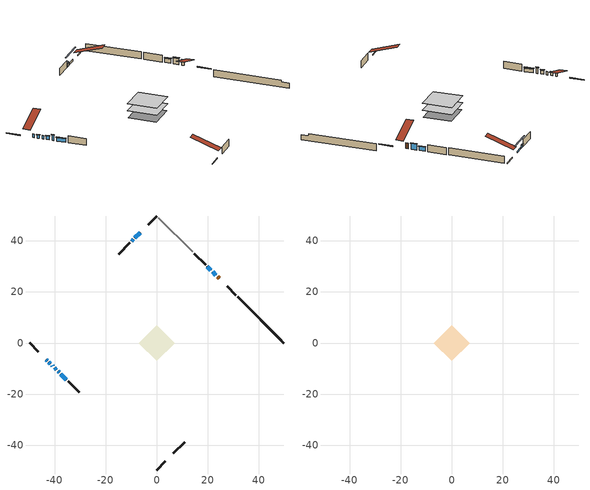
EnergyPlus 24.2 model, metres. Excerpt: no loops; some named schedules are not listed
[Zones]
conditioned space
 floor adiabatic (AdiabaticFloorConstruction): -7.03,0 0,7.03 7.03,0 0,-7.03 z0.61
 floor foundation (Slab1 construction): -6.84,0 0,6.84 6.84,0 0,-6.84 z-1.83
 wall outside (RimJoist1 construction): 0,-49.74 3.39,-46.35 / -49.74,0 -46.35,-3.39 / 0,49.74 -3.39,46.35 / 30.98,18.76 27.59,22.15 z0.61:0.91
 wall outside (AdiabaticWallConstruction 1): 24.47,25.27 23.82,25.92 z0.61:2.64
 wall outside (AdiabaticWallConstruction): -43.23,-6.51 -42.87,-6.87 / -41.02,-8.72 -40.65,-9.09 / -40,-9.74 -39.28,-10.46 / -37.53,-12.21 -35.38,-14.36 z0.61:1.83; -42.21,-7.53 -41.67,-8.07 / -9.18,40.56 -9.87,39.87 z0.61:1.68; -6.51,43.23 -8.53,41.21 z0.61:1.22; 23.17,26.57 21.87,27.87 z0.61:2.64; 21.22,28.52 19.78,29.96 z0.61:2.03; -38.62,-11.12 -38.19,-11.55 z0.61:2.44
 wall outside (Wall1 construction): 6.51,-43.23 10.88,-38.86 / -34.72,-15.02 -30.36,-19.38 / -10.52,39.22 -14.89,34.85 / 19.12,30.62 14.76,34.98 z0.61:3.05
 wall foundation (FoundationWall1 construction): 31.64,18.1,-1.83 31.64,18.1,0.61 47.93,1.81,0.61 47.93,1.81,-0.07 49.74,0,-0.07 49.74,0,-1.83
 wall adiabatic (Wall2 construction): 14.1,35.64 0.66,49.08 z0.61:3.05
 window (WindowConstruction 8): -43.23,-6.51 -42.87,-6.87 z0.61:1.83
 window (WindowConstruction 7): -42.21,-7.53 -41.67,-8.07 z0.61:1.68
 window (WindowConstruction 9): -6.51,43.23 -8.53,41.21 z0.61:1.22
 window (WindowConstruction): 23.17,26.57 21.87,27.87 z0.61:2.64
 window (WindowConstruction 1): 21.22,28.52 19.78,29.96 z0.61:2.03
 window (WindowConstruction 2): -9.18,40.56 -9.87,39.87 z0.61:1.68
 window (WindowConstruction 3): -41.02,-8.72 -40.66,-9.08 z0.61:1.83
 window (WindowConstruction 4): -40,-9.74 -39.28,-10.46 z0.61:1.83
 window (WindowConstruction 5): -38.62,-11.12 -38.19,-11.55 z0.61:2.44
 window (WindowConstruction 6): -37.53,-12.21 -35.38,-14.36 z0.61:1.83
 door (Door): 24.47,25.27 23.82,25.92 z0.61:2.64
 ceiling adiabatic (AdiabaticFloorConstruction): 0,-7.03 7.03,0 0,7.03 -7.03,0 z0.61
attic - vented
 floor to conditioned space (Floor1 construction Reversed): -7.03,0 0,7.03 7.03,0 0,-7.03 z3.05
 roof outside (Roof1 construction): 5.86,-43.88,3.05 -0.99,-37.04,6.28 -2.8,-38.84,6.28 4.05,-45.69,3.05; -43.88,-5.86,3.05 -37.04,0.99,6.28 -38.84,2.8,6.28 -45.69,-4.05,3.05; -5.86,43.88,3.05 0.99,37.04,6.28 2.8,38.84,6.28 -4.05,45.69,3.05; 25.13,24.61,3.05 18.28,17.77,6.28 20.08,15.96,6.28 26.93,22.81,3.05
shading: -41.53,-8.21 -42.35,-7.39 -42.64,-7.68 -41.82,-8.5 z1.88; -10.61,39.13 -4.43,45.31 -4.72,45.6 -10.9,39.43 z4.16; 21.73,28.01 23.31,26.43 23.6,26.72 22.02,28.3 z2.84; 19.64,30.1 21.36,28.38 21.65,28.67 19.93,30.39 z2.23; -10.01,39.73 -9.04,40.7 -9.33,40.99 -10.3,40.02 z1.88; -39.14,-10.6 -40.14,-9.6 -40.43,-9.89 -39.43,-10.89 z2.03; -38.05,-11.69 -38.76,-10.98 -39.06,-11.27 -38.34,-11.98 z2.64; -35.24,-14.5 -37.68,-12.06 -37.97,-12.35 -35.53,-14.79 z2.03
[Building]
Building 1: Terrain=Suburbs
[Site:Location]
Edmonton Intl AP_AB: Latitude {deg}=53.31; Longitude {deg}=-113.58; Time Zone {hr}=-7; Elevation {m}=723; Keep Site Location Information=Yes
[Site:GroundTemperature:Shallow]
-1.56185, -3.61833, -3.78302, -2.80711, 1.11059, 5.01004, 8.39065, 10.5322, 10.7141, 8.97234, 5.67794, 1.89811
[Site:WaterMainsTemperature]
Calculation Method=Schedule; Temperature Schedule=mains temperature schedule
[Material] Roughness=Rough; Thermal Absorptance=0.9
Name | Thickness {m} | Conductivity {W/m-K} | Density {kg/m3} | Specific Heat {J/kg-K} | Solar Absorptance | Visible Absorptance
asphalt or fiberglass shingles | 0.00635 | 0.162714 | 1121.4 | 1465.45 | 0.4 | 0.4
ceiling loosefill ins | 0.338667 | 0.0480833 | 16.02 | 1046.75 | 0.7 | 0.7
ceiling stud and cavity | 0.1397 | 0.260976 | 65.682 | 1177.47 | 0.7 | 0.7
concrete 4.0 in. | 0.1016 | 1.803125 | 2242.8 | 837.4 | 0.7 | 0.7
concrete 8.0 in. | 0.2032 | 1.803125 | 2242.8 | 837.4 | 0.7 | 0.7
door material | 0.04445 | 0.327969 | 512.64 | 1214.23 | 0.7 | 0.7
exterior vertical ins | 0.0460229 | 0.029427 | 32.04 | 1214.23 | 0.7 | 0.7
floor covering | 0.0127 | 0.0433444 | 54.468 | 1339.84 | 0.6 | 0.6
floor rigid ins; wall rigid ins 2 | 0.512978 | 0.029427 | 32.04 | 1214.23 | 0.7 | 0.7
floor stud and cavity | 0.1397 | 1.75129 | 37.0049 | 1207.88 | 0.7 | 0.7
furniture material conditioned space 1 | 0.1524 | 0.115458 | 640.8 | 1214.23 | 0.6 | 0.6
gypsum board | 0.0127 | 0.160291 | 801 | 837.4 | 0.6 | 0.6
gypsum board 1 | 0.0127 | 0.160291 | 801 | 837.4 | 0.7 | 0.7
osb sheathing 0.5 in. | 0.0127 | 0.115458 | 512.64 | 1214.23 | 0.7 | 0.7
osb sheathing 0.75 in. | 0.01905 | 0.115458 | 512.64 | 1214.23 | 0.7 | 0.7
osb sheathing 2.0 in. | 0.0508 | 0.115458 | 512.64 | 1214.23 | 0.7 | 0.7
rim joist rigid ins; wall rigid ins | 0.051816 | 0.029427 | 32.04 | 1214.23 | 0.7 | 0.7
rim joist stud and cavity | 0.0508 | 0.0414762 | 125.044 | 1163.47 | 0.6 | 0.6
wall rigid ins 1 | 0.051816 | 0.029427 | 32.04 | 1214.23 | 0.4 | 0.4
wall stud and cavity | 0.1397 | 0.217369 | 139.0536 | 1170.24 | 0.7 | 0.7
wall stud and cavity 1 | 0.1397 | 0.173402 | 139.0536 | 1170.24 | 0.7 | 0.7
wall stud and cavity 2 | 0.0889 | 0.380278 | 52.3479 | 1209.89 | 0.7 | 0.7
wall stud and cavity 3 | 0.0889 | 0.391764 | 83.0341 | 1211.67 | 0.7 | 0.7
wood siding | 0.0254 | 0.102417 | 544.68 | 1172.36 | 0.4 | 0.4
wood siding 1; wood siding 2; wood siding 3 | 0.0254 | 0.102417 | 544.68 | 1172.36 | 0.7 | 0.7
[WindowMaterial:SimpleGlazingSystem]
Name | U-Factor {W/m2-K} | Solar Heat Gain Coefficient
WindowMaterial | 2.97584 | 0.59
WindowMaterial 1 | 2.89351 | 0.69
WindowMaterial 2 | 3.00764 | 0.53
WindowMaterial 3 | 2.986628 | 0.6
WindowMaterial 4 | 2.95653 | 0.63
WindowMaterial 5 | 2.91111 | 0.68
WindowMaterial 6 | 2.97187 | 0.55
WindowMaterial 7 | 3.06271 | 0.54
WindowMaterial 8 | 2.963916 | 0.63
[Construction]
AdiabaticFloorConstruction: floor stud and cavity, floor rigid ins, osb sheathing 0.75 in., floor covering
AdiabaticWallConstruction: wood siding 2, wall rigid ins 2, wall stud and cavity 2, gypsum board
AdiabaticWallConstruction 1: wood siding 3, wall rigid ins 2, wall stud and cavity 2, gypsum board
Door: door material
Floor1 construction Reversed: gypsum board, ceiling stud and cavity, ceiling loosefill ins
FoundationWall1 construction: concrete 8.0 in., gypsum board 1
furniture construction conditioned space 1: furniture material conditioned space 1
PartitionWallConstruction: gypsum board, wall stud and cavity 3, gypsum board
RimJoist1 construction: wood siding 1, rim joist rigid ins, osb sheathing 2.0 in., rim joist stud and cavity
Roof1 construction: asphalt or fiberglass shingles
Slab1 construction: concrete 4.0 in.
Wall1 construction: wood siding, wall rigid ins, osb sheathing 0.5 in., wall stud and cavity, gypsum board
Wall2 construction: wall rigid ins 1, osb sheathing 0.5 in., wall stud and cavity 1, gypsum board
WindowConstruction: WindowMaterial
WindowConstruction 1: WindowMaterial 1
WindowConstruction 2: WindowMaterial 2
WindowConstruction 3; WindowConstruction 4: WindowMaterial 3
WindowConstruction 5: WindowMaterial 4
WindowConstruction 6: WindowMaterial 5
WindowConstruction 7: WindowMaterial 6
WindowConstruction 8: WindowMaterial 7
WindowConstruction 9: WindowMaterial 8
[Zone] Multiplier=1; Part of Total Floor Area=Yes
Name | Volume {m3}
attic - vented | 51.8138
conditioned space | 521
[Space]
Name | Zone | Volume {m3}
attic - vented 1 | attic - vented | 51.8138
conditioned space 1 | conditioned space | 521
[ZoneInfiltration:EffectiveLeakageArea]
infil attic - vented 1: Zone or Space=attic - vented 1; Schedule=Always On Discrete; Effective Air Leakage Area {cm2}=3438.96; Stack Coefficient=0.000224489; Wind Coefficient=1.01232e-05
[ZoneMixing]
whole house fan mix: Zone or Space=attic - vented; Schedule=Always On Continuous; Design Flow Rate Calculation Method=Flow/Zone; Design Flow Rate {m3/s}=0; Source Zone or Space=conditioned space
[SurfaceProperty:ExposedFoundationPerimeter]
Slab1: Exposed Perimeter Calculation Method=TotalExposedPerimeter; Total Exposed Perimeter {m}=25.6
[InternalMass] Zone or ZoneList=conditioned space; Space or SpaceList=conditioned space 1
Name | Construction | Surface Area {m2}
furniture mass conditioned space 1 | furniture construction conditioned space 1 | 77.008
partition wall mass | PartitionWallConstruction | 192.52
[Lights]
interior lighting: Zone or ZoneList or Space or SpaceList=conditioned space 1; Schedule=interior lighting schedule; Design Level Calculation Method=LightingLevel; Lighting Level {W}=343.2; Return Air Fraction=0; Fraction Radiant=0.6; Fraction Visible=0.2; Fraction Replaceable=1
[People]
occupants: Zone or ZoneList or Space or SpaceList=conditioned space 1; Number of People Schedule=occupants schedule; Number of People Calculation Method=People; Number of People=3; Fraction Radiant=0.314171; Sensible Heat Fraction=0.56303; Activity Level Schedule=occupants activity schedule; Carbon Dioxide Generation Rate {m3/s-W}=0; Enable ASHRAE 55 Comfort Warnings=No; Mean Radiant Temperature Calculation Type=EnclosureAveraged
[ElectricEquipment] Zone or ZoneList or Space or SpaceList=conditioned space 1; Design Level Calculation Method=EquipmentLevel
Name | Schedule | Design Level {W} | Fraction Latent | Fraction Radiant | Fraction Lost
clothes dryer | clothes dryer schedule | 140.772 | 0.015 | 0.081 | 0.85
clothes washer | clothes washer schedule | 32.1985 | 0.03 | 0.162 | 0.7
cooking range | cooking range schedule | 208.969 | 0.08 | 0.432 | 0.2
dishwasher | dishwasher schedule | 66.8632 | 0.3 | 0.18 | 0.4
fridge | fridge schedule | 72.9452 | 0 | 0.6 | 0
mech vent bath fan 0 | mech vent bath fan 0 schedule | 50.2 | 0 | 0 | 1
mech vent bath fan 1 | mech vent bath fan 1 schedule | 50.2 | 0 | 0 | 1
mech vent house fan | mech vent house fan schedule | 0 | 0 | 0 | 1
mech vent house fan cfis | mech vent house fan cfis schedule | 0 | 0 | 0 | 0
mech vent range fan 0 | mech vent range fan 0 schedule | 57 | 0 | 0 | 1
misc plug loads | misc plug loads schedule | 494.7 | 0.045 | 0.513 | 0.1
whole house fan | Always On Discrete | 0 | 0 | 0 | 1
[OtherEquipment] Zone or ZoneList or Space or SpaceList=conditioned space 1; Design Level Calculation Method=EquipmentLevel
Name | Fuel Type | Schedule | Design Level {W} | Fraction Latent | Fraction Radiant | Fraction Lost
clothes dryer 1 | Electricity | clothes dryer schedule | 0 | 0.015 | 0.081 | 0.85
cooking range 1 | Electricity | cooking range schedule | 0 | 0.08 | 0.432 | 0.2
general water use latent | None | general water use schedule | 59.3978 | 1 | 0 | 0
general water use sensible | None | general water use schedule | -58.539 | 0 | 0.6 | 0
mech vent house fan latent load | None | Always On Discrete | 0 | 1 | 0 | 0
mech vent house fan sensible load | None | Always On Discrete | 0 | 0 | 0 | 0
water heater energy adjustment1 | NaturalGas | Always On Discrete | 0.01 | 0 | 0 | 1
[ZoneInfiltration:DesignFlowRate] Zone or ZoneList or Space or SpaceList=conditioned space 1; Schedule=Always On Discrete; Design Flow Rate Calculation Method=Flow/Zone; Design Flow Rate {m3/s}=0
infil flow; natural vent flow; whole house fan flow
[AvailabilityManager:Scheduled]
furnace airloop Availability Manager: Schedule=Always On Discrete
[Foundation:Kiva]
Foundation Kiva 1: Initial Indoor Air Temperature {C}=18; Wall Height Above Grade {m}=0.609996; Wall Depth Below Slab {m}=0.2032; Custom Block Material Name 1=exterior vertical ins; Custom Block Depth 1 {m}=2.43998; Custom Block X Position 1 {m}=0.2159; Custom Block Z Position 1 {m}=0
[Foundation:Kiva:Settings]
Soil Conductivity {W/m-K}=0.849921; Soil Density {kg/m3}=1842.3; Soil Specific Heat {J/kg-K}=418.7; Ground Solar Absorptivity=0.9; Ground Thermal Absorptivity=0.9; Ground Surface Roughness {m}=0.03; Far-Field Width {m}=40; Deep-Ground Boundary Condition=ZeroFlux; Deep-Ground Depth {m}=40; Minimum Cell Dimension {m}=0.2; Maximum Cell Growth Coefficient=3; Simulation Timestep=Timestep
[Exterior:Lights]
exterior lighting: Schedule=exterior lighting schedule; Design Level {W}=75.6
[EnergyManagementSystem:GlobalVariable]
furnace_airloop_Fan_RTF
infil_program_Qfan
infil_program_Qinf
natural_vent_program_Qnv
natural_vent_program_Qwhf
[EnergyManagementSystem:Sensor]
Name | Output:Variable or Output:Meter Index Key | Output:Variable or Output:Meter
airflow_gain | infil flow | Infiltration Sensible Heat Gain Energy
airflow_gain_1 | natural vent flow | Infiltration Sensible Heat Gain Energy
airflow_gain_2 | whole house fan flow | Infiltration Sensible Heat Gain Energy
airflow_loss | infil flow | Infiltration Sensible Heat Loss Energy
airflow_loss_1 | natural vent flow | Infiltration Sensible Heat Loss Energy
airflow_loss_2 | whole house fan flow | Infiltration Sensible Heat Loss Energy
clg_load_cond |  | Cooling:EnergyTransfer:Zone:CONDITIONED SPACE
clg_sp_s; clg_sp_s_1 | cooling setpoint | Schedule Value
clothes_dryer_exhaust_0_sch_s | clothes dryer exhaust 0 schedule | Schedule Value
cool_season | cooling season schedule | Schedule Value
htg_load_cond |  | Heating:EnergyTransfer:Zone:CONDITIONED SPACE
htg_sp_s; htg_sp_s_1 | heating setpoint | Schedule Value
ig_ee_conv | clothes dryer | Electric Equipment Convective Heating Energy
ig_ee_conv_2 | cooking range | Electric Equipment Convective Heating Energy
ig_ee_conv_4 | fridge | Electric Equipment Convective Heating Energy
ig_ee_conv_5 | misc plug loads | Electric Equipment Convective Heating Energy
ig_ee_conv_6 | whole house fan | Electric Equipment Convective Heating Energy
ig_ee_rad | clothes dryer | Electric Equipment Radiant Heating Energy
ig_ee_rad_2 | cooking range | Electric Equipment Radiant Heating Energy
ig_ee_rad_4 | fridge | Electric Equipment Radiant Heating Energy
ig_ee_rad_5 | misc plug loads | Electric Equipment Radiant Heating Energy
ig_ee_rad_6 | whole house fan | Electric Equipment Radiant Heating Energy
ig_lgt_conv | interior lighting | Lights Convective Heating Energy
ig_lgt_rad | interior lighting | Lights Radiant Heating Energy
ig_lgt_vis | interior lighting | Lights Visible Radiation Heating Energy
ig_oe_conv | clothes dryer 1 | Other Equipment Convective Heating Energy
ig_oe_conv_1 | cooking range 1 | Other Equipment Convective Heating Energy
ig_oe_conv_2 | general water use latent | Other Equipment Convective Heating Energy
ig_oe_conv_3 | general water use sensible | Other Equipment Convective Heating Energy
ig_oe_conv_4 | water heater energy adjustment1 | Other Equipment Convective Heating Energy
ig_oe_rad | clothes dryer 1 | Other Equipment Radiant Heating Energy
ig_oe_rad_1 | cooking range 1 | Other Equipment Radiant Heating Energy
ig_oe_rad_2 | general water use latent | Other Equipment Radiant Heating Energy
ig_oe_rad_3 | general water use sensible | Other Equipment Radiant Heating Energy
ig_oe_rad_4 | water heater energy adjustment1 | Other Equipment Radiant Heating Energy
ig_ppl_conv | occupants | People Convective Heating Energy
ig_ppl_rad | occupants | People Radiant Heating Energy
im_conv | furniture mass conditioned space 1 | Surface Inside Face Convection Heat Gain Energy
im_conv_1 | partition wall mass | Surface Inside Face Convection Heat Gain Energy
im_ig | furniture mass conditioned space 1 | Surface Inside Face Internal Gains Radiation Heat Gain Energy
im_ig_1 | partition wall mass | Surface Inside Face Internal Gains Radiation Heat Gain Energy
im_lgt | furniture mass conditioned space 1 | Surface Inside Face Lights Radiation Heat Gain Energy
im_lgt_1 | partition wall mass | Surface Inside Face Lights Radiation Heat Gain Energy
im_sol | furniture mass conditioned space 1 | Surface Inside Face Solar Radiation Heat Gain Energy
im_sol_1 | partition wall mass | Surface Inside Face Solar Radiation Heat Gain Energy
im_surf | furniture mass conditioned space 1 | Surface Inside Face Net Surface Thermal Radiation Heat Gain Energy
im_surf_1 | partition wall mass | Surface Inside Face Net Surface Thermal Radiation Heat Gain Energy
mech_vent_bath_fan_0_sch_s | mech vent bath fan 0 schedule | Schedule Value
mech_vent_bath_fan_1_sch_s | mech vent bath fan 1 schedule | Schedule Value
mech_vent_range_fan_0_sch_s | mech vent range fan 0 schedule | Schedule Value
mv_conv | mech vent bath fan 0 | Electric Equipment Convective Heating Energy
mv_conv_1 | mech vent bath fan 1 | Electric Equipment Convective Heating Energy
mv_conv_2 | mech vent house fan | Electric Equipment Convective Heating Energy
mv_conv_3 | mech vent house fan cfis | Electric Equipment Convective Heating Energy
mv_conv_4 | mech vent range fan 0 | Electric Equipment Convective Heating Energy
mv_conv_5 | mech vent house fan latent load | Other Equipment Convective Heating Energy
mv_conv_6 | mech vent house fan sensible load | Other Equipment Convective Heating Energy
mv_rad | mech vent bath fan 0 | Electric Equipment Radiant Heating Energy
mv_rad_1 | mech vent bath fan 1 | Electric Equipment Radiant Heating Energy
mv_rad_2 | mech vent house fan | Electric Equipment Radiant Heating Energy
mv_rad_3 | mech vent house fan cfis | Electric Equipment Radiant Heating Energy
mv_rad_4 | mech vent range fan 0 | Electric Equipment Radiant Heating Energy
mv_rad_5 | mech vent house fan latent load | Other Equipment Radiant Heating Energy
mv_rad_6 | mech vent house fan sensible load | Other Equipment Radiant Heating Energy
natural_vent_s | natural vent schedule | Schedule Value
out_pb_s |  | Site Outdoor Air Barometric Pressure
out_wt_s |  | Site Outdoor Air Humidity Ratio
site_vw_s |  | Site Wind Speed
ss_back_out | Window1 | Surface Window Shortwave from Zone Back Out Window Heat Transfer Rate
ss_back_out_1 | Window11 | Surface Window Shortwave from Zone Back Out Window Heat Transfer Rate
ss_back_out_2 | Window12 | Surface Window Shortwave from Zone Back Out Window Heat Transfer Rate
ss_back_out_3 | Window2 | Surface Window Shortwave from Zone Back Out Window Heat Transfer Rate
ss_back_out_4 | Window3 | Surface Window Shortwave from Zone Back Out Window Heat Transfer Rate
ss_back_out_5 | Window4 | Surface Window Shortwave from Zone Back Out Window Heat Transfer Rate
ss_back_out_6 | Window5 | Surface Window Shortwave from Zone Back Out Window Heat Transfer Rate
ss_back_out_7 | Window6 | Surface Window Shortwave from Zone Back Out Window Heat Transfer Rate
ss_back_out_8 | Window8 | Surface Window Shortwave from Zone Back Out Window Heat Transfer Rate
ss_back_out_9 | Window9 | Surface Window Shortwave from Zone Back Out Window Heat Transfer Rate
ss_conv | Door1 | Surface Inside Face Convection Heat Gain Energy
ss_conv_1 | Window1 | Surface Inside Face Convection Heat Gain Energy
ss_conv_10 | Window9 | Surface Inside Face Convection Heat Gain Energy
ss_conv_2 | Window11 | Surface Inside Face Convection Heat Gain Energy
ss_conv_3 | Window12 | Surface Inside Face Convection Heat Gain Energy
ss_conv_4 | Window2 | Surface Inside Face Convection Heat Gain Energy
ss_conv_5 | Window3 | Surface Inside Face Convection Heat Gain Energy
ss_conv_6 | Window4 | Surface Inside Face Convection Heat Gain Energy
ss_conv_7 | Window5 | Surface Inside Face Convection Heat Gain Energy
ss_conv_8 | Window6 | Surface Inside Face Convection Heat Gain Energy
ss_conv_9 | Window8 | Surface Inside Face Convection Heat Gain Energy
ss_ig | Door1 | Surface Inside Face Internal Gains Radiation Heat Gain Energy
ss_ig_1 | Window1 | Surface Inside Face Internal Gains Radiation Heat Gain Energy
ss_ig_10 | Window9 | Surface Inside Face Internal Gains Radiation Heat Gain Energy
ss_ig_2 | Window11 | Surface Inside Face Internal Gains Radiation Heat Gain Energy
ss_ig_3 | Window12 | Surface Inside Face Internal Gains Radiation Heat Gain Energy
ss_ig_4 | Window2 | Surface Inside Face Internal Gains Radiation Heat Gain Energy
ss_ig_5 | Window3 | Surface Inside Face Internal Gains Radiation Heat Gain Energy
ss_ig_6 | Window4 | Surface Inside Face Internal Gains Radiation Heat Gain Energy
ss_ig_7 | Window5 | Surface Inside Face Internal Gains Radiation Heat Gain Energy
ss_ig_8 | Window6 | Surface Inside Face Internal Gains Radiation Heat Gain Energy
ss_ig_9 | Window8 | Surface Inside Face Internal Gains Radiation Heat Gain Energy
ss_lgt | Door1 | Surface Inside Face Lights Radiation Heat Gain Energy
ss_sol | Door1 | Surface Inside Face Solar Radiation Heat Gain Energy
ss_surf | Door1 | Surface Inside Face Net Surface Thermal Radiation Heat Gain Energy
ss_surf_1 | Window1 | Surface Inside Face Net Surface Thermal Radiation Heat Gain Energy
ss_surf_10 | Window9 | Surface Inside Face Net Surface Thermal Radiation Heat Gain Energy
ss_surf_2 | Window11 | Surface Inside Face Net Surface Thermal Radiation Heat Gain Energy
ss_surf_3 | Window12 | Surface Inside Face Net Surface Thermal Radiation Heat Gain Energy
ss_surf_4 | Window2 | Surface Inside Face Net Surface Thermal Radiation Heat Gain Energy
ss_surf_5 | Window3 | Surface Inside Face Net Surface Thermal Radiation Heat Gain Energy
ss_surf_6 | Window4 | Surface Inside Face Net Surface Thermal Radiation Heat Gain Energy
ss_surf_7 | Window5 | Surface Inside Face Net Surface Thermal Radiation Heat Gain Energy
ss_surf_8 | Window6 | Surface Inside Face Net Surface Thermal Radiation Heat Gain Energy
ss_surf_9 | Window8 | Surface Inside Face Net Surface Thermal Radiation Heat Gain Energy
ss_trans_in | Window1 | Surface Window Transmitted Solar Radiation Rate
ss_trans_in_1 | Window11 | Surface Window Transmitted Solar Radiation Rate
ss_trans_in_2 | Window12 | Surface Window Transmitted Solar Radiation Rate
ss_trans_in_3 | Window2 | Surface Window Transmitted Solar Radiation Rate
ss_trans_in_4 | Window3 | Surface Window Transmitted Solar Radiation Rate
ss_trans_in_5 | Window4 | Surface Window Transmitted Solar Radiation Rate
ss_trans_in_6 | Window5 | Surface Window Transmitted Solar Radiation Rate
ss_trans_in_7 | Window6 | Surface Window Transmitted Solar Radiation Rate
ss_trans_in_8 | Window8 | Surface Window Transmitted Solar Radiation Rate
ss_trans_in_9 | Window9 | Surface Window Transmitted Solar Radiation Rate
ss_trans_out | Window1 | Surface Inside Face Initial Transmitted Diffuse Transmitted Out Window Solar Radiation Rate
ss_trans_out_1 | Window11 | Surface Inside Face Initial Transmitted Diffuse Transmitted Out Window Solar Radiation Rate
ss_trans_out_2 | Window12 | Surface Inside Face Initial Transmitted Diffuse Transmitted Out Window Solar Radiation Rate
ss_trans_out_3 | Window2 | Surface Inside Face Initial Transmitted Diffuse Transmitted Out Window Solar Radiation Rate
ss_trans_out_4 | Window3 | Surface Inside Face Initial Transmitted Diffuse Transmitted Out Window Solar Radiation Rate
ss_trans_out_5 | Window4 | Surface Inside Face Initial Transmitted Diffuse Transmitted Out Window Solar Radiation Rate
ss_trans_out_6 | Window5 | Surface Inside Face Initial Transmitted Diffuse Transmitted Out Window Solar Radiation Rate
ss_trans_out_7 | Window6 | Surface Inside Face Initial Transmitted Diffuse Transmitted Out Window Solar Radiation Rate
ss_trans_out_8 | Window8 | Surface Inside Face Initial Transmitted Diffuse Transmitted Out Window Solar Radiation Rate
ss_trans_out_9 | Window9 | Surface Inside Face Initial Transmitted Diffuse Transmitted Out Window Solar Radiation Rate
s_conv | Floor1 | Surface Inside Face Convection Heat Gain Energy
s_conv_1 | FoundationWall1 | Surface Inside Face Convection Heat Gain Energy
s_conv_10 | Wall1:225 | Surface Inside Face Convection Heat Gain Energy
s_conv_11 | Wall1:315 | Surface Inside Face Convection Heat Gain Energy
s_conv_12 | Wall1:45 | Surface Inside Face Convection Heat Gain Energy
s_conv_13 | Wall2 | Surface Inside Face Convection Heat Gain Energy
s_conv_2 | inferred conditioned ceiling | Surface Inside Face Convection Heat Gain Energy
s_conv_3 | inferred conditioned floor | Surface Inside Face Convection Heat Gain Energy
s_conv_4 | RimJoist1:135 | Surface Inside Face Convection Heat Gain Energy
s_conv_5 | RimJoist1:225 | Surface Inside Face Convection Heat Gain Energy
s_conv_6 | RimJoist1:315 | Surface Inside Face Convection Heat Gain Energy
s_conv_7 | RimJoist1:45 | Surface Inside Face Convection Heat Gain Energy
s_conv_8 | Slab1 | Surface Inside Face Convection Heat Gain Energy
s_conv_9 | Wall1:135 | Surface Inside Face Convection Heat Gain Energy
s_ig | Floor1 | Surface Inside Face Internal Gains Radiation Heat Gain Energy
s_ig_1 | FoundationWall1 | Surface Inside Face Internal Gains Radiation Heat Gain Energy
s_ig_10 | Wall1:225 | Surface Inside Face Internal Gains Radiation Heat Gain Energy
s_ig_11 | Wall1:315 | Surface Inside Face Internal Gains Radiation Heat Gain Energy
s_ig_12 | Wall1:45 | Surface Inside Face Internal Gains Radiation Heat Gain Energy
s_ig_13 | Wall2 | Surface Inside Face Internal Gains Radiation Heat Gain Energy
s_ig_2 | inferred conditioned ceiling | Surface Inside Face Internal Gains Radiation Heat Gain Energy
s_ig_3 | inferred conditioned floor | Surface Inside Face Internal Gains Radiation Heat Gain Energy
s_ig_4 | RimJoist1:135 | Surface Inside Face Internal Gains Radiation Heat Gain Energy
s_ig_5 | RimJoist1:225 | Surface Inside Face Internal Gains Radiation Heat Gain Energy
s_ig_6 | RimJoist1:315 | Surface Inside Face Internal Gains Radiation Heat Gain Energy
s_ig_7 | RimJoist1:45 | Surface Inside Face Internal Gains Radiation Heat Gain Energy
s_ig_8 | Slab1 | Surface Inside Face Internal Gains Radiation Heat Gain Energy
s_ig_9 | Wall1:135 | Surface Inside Face Internal Gains Radiation Heat Gain Energy
s_lgt | Floor1 | Surface Inside Face Lights Radiation Heat Gain Energy
s_lgt_1 | FoundationWall1 | Surface Inside Face Lights Radiation Heat Gain Energy
s_lgt_10 | Wall1:225 | Surface Inside Face Lights Radiation Heat Gain Energy
s_lgt_11 | Wall1:315 | Surface Inside Face Lights Radiation Heat Gain Energy
s_lgt_12 | Wall1:45 | Surface Inside Face Lights Radiation Heat Gain Energy
s_lgt_13 | Wall2 | Surface Inside Face Lights Radiation Heat Gain Energy
s_lgt_2 | inferred conditioned ceiling | Surface Inside Face Lights Radiation Heat Gain Energy
s_lgt_3 | inferred conditioned floor | Surface Inside Face Lights Radiation Heat Gain Energy
s_lgt_4 | RimJoist1:135 | Surface Inside Face Lights Radiation Heat Gain Energy
s_lgt_5 | RimJoist1:225 | Surface Inside Face Lights Radiation Heat Gain Energy
